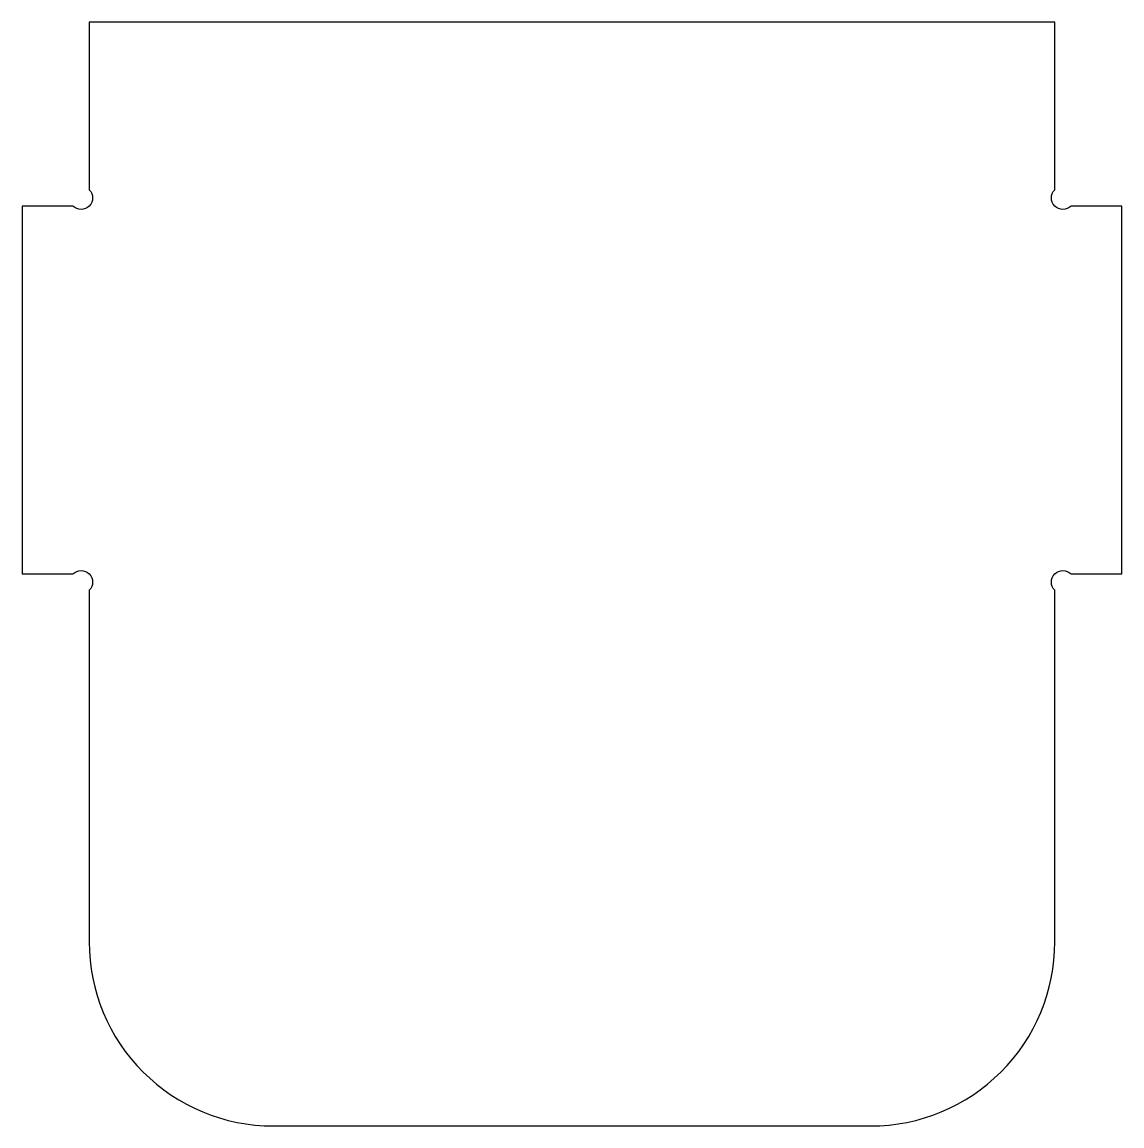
# Model space of a CAD drawing. Header units: inches. Extents: x -11.2 to 0.7, y -4 to 8.
import ezdxf

# ---------------------------------------------------------------- set-up
doc = ezdxf.new("R2010")
doc.units = ezdxf.units.IN
doc.layers.get('0').update_dxf_attribs({"linetype": 'CONTINUOUS'})

msp = doc.modelspace()

# ---------------------------------------------------------------- linework, layer by layer
msp.add_lwpolyline([(-10.677, 2, -1), (-10.5, 1.823), (-10.5, -2, 0.414214), (-8.5, -4), (-2, -4, 0.414214), (0, -2), (0, 1.823, -1), (0.177, 2), (0.73, 2), (0.73, 6), (0.177, 6, -1), (0, 6.177), (0, 8), (-10.5, 8), (-10.5, 6.177, -1), (-10.677, 6), (-11.23, 6), (-11.23, 2)], format="xyb", close=True)

doc.saveas('drawing.dxf')
